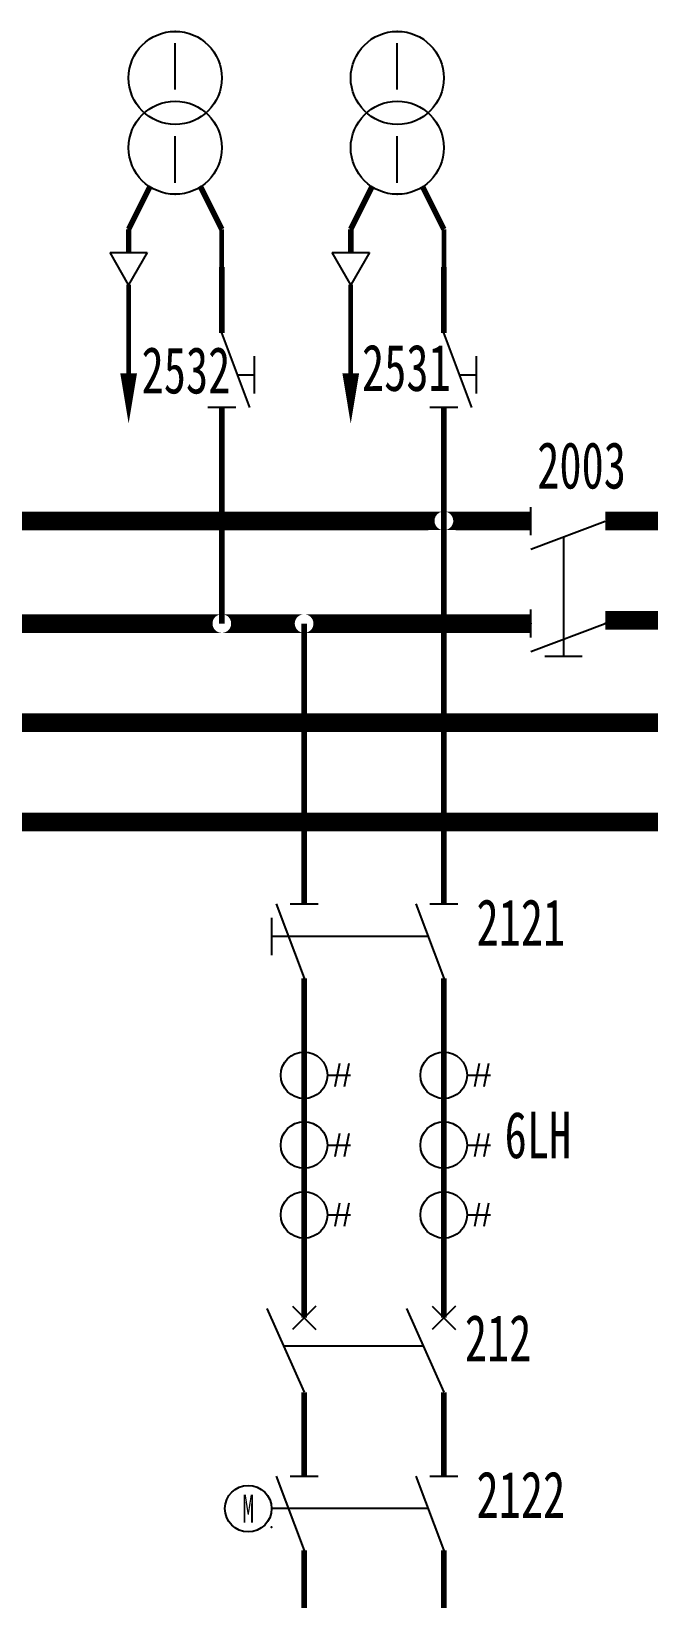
# Model space of a CAD drawing. Header units: millimetres. Extents: x 10667 to 23854, y -3427 to -2899.
# Drawn here: x 17440.6 to 17506.8, y -3258.5 to -3090.1 of the extents above; entities that cross this region are included whole.
import ezdxf
from ezdxf.enums import TextEntityAlignment as Align

# ---------------------------------------------------------------- set-up
doc = ezdxf.new("R2010")
doc.units = ezdxf.units.MM
doc.header["$LTSCALE"] = 10
doc.linetypes.add('DASHED', pattern=[11, 5, 0.5, 5, 0.5])
for name, color, linetype in [('BLOCK', 3, 'Continuous'), ('LINE', 7, 'Continuous'), ('PLINE', 1, 'Continuous'), ('TEXT', 2, 'Continuous'), ('设    备', 3, 'Continuous'), ('设备编号', 2, 'Continuous'), ('连 接 线', 1, 'Continuous')]:
    doc.layers.add(name, color=color, linetype=linetype)
doc.styles.add('HZ', font='SimSun.ttf', dxfattribs={"width": 0.7})

# ---------------------------------------------------------------- blocks, each defined once
blk = doc.blocks.new('$JT')
at = {"color": 3}
blk.add_lwpolyline([(0, 0, 1.8, 0, 0), (0, 5.41, 0, 0, 0)], format="xyseb", dxfattribs=at)
blk = doc.blocks.new('$SGK1')
at = {"layer": 'BLOCK'}
for p, q in [((-3, 0), (0, -8)), ((-1.5, 0), (1.5, 0))]:
    blk.add_line(p, q, dxfattribs=at)
at = {"layer": 'TEXT', "color": 3}
for p, q in [((-3.5, -1.5), (-3.5, -5.5)), ((-1.6875, -3.5), (-3.5, -3.5))]:
    blk.add_line(p, q, dxfattribs=at)
blk = doc.blocks.new('$LH')
at = {"color": 3}
for p, q in [((3.79, 1.25), (3.29, -1.25)), ((4.79, 1.25), (4.29, -1.25)), ((2.5, 0), (5, 0))]:
    blk.add_line(p, q, dxfattribs=at)
blk.add_circle((0, 0), 2.5, dxfattribs=at)

msp = doc.modelspace()

# ---------------------------------------------------------------- linework, layer by layer
at = {"color": 3}
msp.add_line((17497.69, -3144.43), (17497.69, -3155.43), dxfattribs=at)
at = {"layer": 'BLOCK'}
for p, q in [((17494.19, -3144.24), (17494.19, -3141.24)), ((17494.19, -3145.74), (17502.19, -3142.74)), ((17494.19, -3155.24), (17494.19, -3152.24)), ((17494.19, -3156.74), (17502.19, -3153.74))]:
    msp.add_line(p, q, dxfattribs=at)
for p in [(17494.19, -3153.74), (17502.19, -3153.74)]:
    msp.add_point(p, dxfattribs=at)
at = {"layer": 'PLINE', "const_width": 0.6}
for points in [[(17469.85, -3236.3), (17469.85, -3245.3)], [(17484.85, -3236.3), (17484.85, -3245.3)], [(17469.85, -3253.29), (17469.85, -3272.61)], [(17484.85, -3253.29), (17484.85, -3272.61)]]:
    msp.add_lwpolyline(points, dxfattribs=at)
at = {"layer": 'TEXT', "color": 3}
for p, q in [((17497.69, -3155.43), (17497.69, -3157.24)), ((17495.69, -3157.24), (17499.69, -3157.24)), ((17466.36, -3185.34), (17466.36, -3189.34)), ((17468.17, -3187.34), (17466.36, -3187.34))]:
    msp.add_line(p, q, dxfattribs=at)
at = {"layer": '设    备', "color": 3}
for p, q in [((17456.02, -3096.39), (17456.02, -3091.39)), ((17479.86, -3096.39), (17479.86, -3091.39)), ((17456.02, -3106.39), (17456.02, -3101.39)), ((17479.86, -3106.39), (17479.86, -3101.39)), ((17483.17, -3187.34), (17468.17, -3187.34)), ((17483.17, -3248.8), (17466.36, -3248.8))]:
    msp.add_line(p, q, dxfattribs=at)
at = {"layer": '设    备'}
for p, q in [((17466.86, -3183.84), (17469.86, -3191.84)), ((17468.36, -3183.84), (17471.36, -3183.84)), ((17481.86, -3183.84), (17484.86, -3191.84)), ((17483.36, -3183.84), (17486.36, -3183.84)), ((17465.85, -3227.3), (17469.85, -3236.3)), ((17471.1, -3227.05), (17468.6, -3229.55)), ((17468.6, -3227.05), (17471.1, -3229.55)), ((17480.85, -3227.3), (17484.85, -3236.3)), ((17483.6, -3227.05), (17486.1, -3229.55)), ((17486.1, -3227.05), (17483.6, -3229.55)), ((17467.63, -3231.3), (17482.63, -3231.3)), ((17466.86, -3245.3), (17469.86, -3253.3)), ((17468.36, -3245.3), (17471.36, -3245.3)), ((17481.86, -3245.3), (17484.86, -3253.3)), ((17483.36, -3245.3), (17486.36, -3245.3))]:
    msp.add_line(p, q, dxfattribs=at)
at = {"layer": '设    备', "const_width": 0.6}
for points in [[(17469.86, -3191.84), (17469.86, -3193.34)], [(17484.86, -3191.84), (17484.86, -3193.34)]]:
    msp.add_lwpolyline(points, dxfattribs=at)
at = {"layer": '设    备', "color": 3}
for centre in [(17456.02, -3095.14), (17479.86, -3095.14), (17456.02, -3102.64), (17479.86, -3102.64)]:
    msp.add_circle(centre, 5, dxfattribs=at)
at = {"layer": '设    备'}
msp.add_circle((17463.86, -3248.8), 2.5, dxfattribs=at)
at = {"layer": '设    备', "color": 3}
for p in [(17456.02, -3090.14), (17479.86, -3090.14), (17456.02, -3107.64), (17479.86, -3107.64)]:
    msp.add_point(p, dxfattribs=at)
at = {"layer": '设    备'}
for p in [(17461.02, -3122.52), (17484.86, -3122.52), (17461.02, -3130.52), (17484.86, -3130.52), (17469.86, -3183.84), (17484.86, -3183.84), (17469.86, -3191.84), (17484.86, -3191.84), (17469.85, -3228.3), (17484.85, -3228.3), (17469.86, -3245.3), (17484.86, -3245.3)]:
    msp.add_point(p, dxfattribs=at)
at = {"layer": '设    备', "color": 4}
msp.add_point((17466.36, -3250.79), dxfattribs=at)
at = {"layer": '连 接 线', "color": 3}
for p, q in [((17451.02, -3117.35), (17449.02, -3113.89)), ((17449.02, -3113.89), (17453.02, -3113.89)), ((17453.02, -3113.89), (17451.02, -3117.35)), ((17474.86, -3117.35), (17472.86, -3113.89)), ((17472.86, -3113.89), (17476.86, -3113.89)), ((17476.86, -3113.89), (17474.86, -3117.35))]:
    msp.add_line(p, q, dxfattribs=at)
for points, const_width in [([(17451.02, -3111.39), (17453.3, -3106.83)], 0.6), ([(17461.02, -3111.39), (17458.74, -3106.83)], 0.6), ([(17474.86, -3111.39), (17477.14, -3106.83)], 0.6), ([(17484.86, -3111.39), (17482.58, -3106.83)], 0.6), ([(17461.02, -3115.44), (17461.02, -3111.39)], 0.5), ([(17484.86, -3115.44), (17484.86, -3111.39)], 0.5)]:
    msp.add_lwpolyline(points, dxfattribs=dict(at, const_width=const_width))
at = {"layer": '连 接 线'}
for points, const_width in [([(17451.02, -3111.39), (17451.02, -3113.89)], 0.6), ([(17474.86, -3111.39), (17474.86, -3113.89)], 0.6), ([(17461.02, -3115.44), (17461.02, -3122.52)], 0.6), ([(17484.86, -3115.44), (17484.86, -3122.52)], 0.6), ([(17461.02, -3130.52), (17461.02, -3153.74)], 0.6), ([(17484.86, -3130.52), (17484.86, -3175.06)], 0.6), ([(17413.21, -3142.74), (17463.81, -3142.74)], 2), ([(17463.81, -3142.74), (17483.86, -3142.71)], 2), ([(17485.86, -3142.71), (17494.19, -3142.74)], 2), ([(17526.09, -3142.74), (17502.18, -3142.74)], 2), ([(17435.97, -3153.74), (17460.03, -3153.74)], 2), ([(17462.02, -3153.74), (17468.86, -3153.74)], 2), ([(17470.86, -3153.74), (17473.46, -3153.74)], 2), ([(17473.21, -3153.74), (17494.19, -3153.74)], 2), ([(17526.98, -3153.41), (17502.19, -3153.41)], 2), ([(17469.86, -3153.74), (17469.86, -3183.84)], 0.6), ([(17460.02, -3164.4), (17437.97, -3164.4)], 2), ([(17494.19, -3164.39), (17460.02, -3164.4)], 2), ([(17540.86, -3164.39), (17494.19, -3164.39)], 2), ([(17484.86, -3175.06), (17415.21, -3175.07)], 2), ([(17494.19, -3175.06), (17484.86, -3175.06)], 2), ([(17552.92, -3175.06), (17494.19, -3175.06)], 2), ([(17484.86, -3175.06), (17484.86, -3183.84)], 0.6), ([(17469.86, -3193.34), (17469.86, -3228.29)], 0.6), ([(17484.86, -3193.34), (17484.86, -3228.29)], 0.6)]:
    msp.add_lwpolyline(points, dxfattribs=dict(at, const_width=const_width))
at = {"layer": '连 接 线', "color": 6, "linetype": 'DASHED', "ltscale": 0.5, "const_width": 0.5}
for points in [[(17451.02, -3117.35), (17451.02, -3127.35)], [(17474.86, -3117.35), (17474.86, -3127.35)]]:
    msp.add_lwpolyline(points, dxfattribs=at)
at = {"layer": '连 接 线', "color": 3}
for p in [(17451.02, -3111.39), (17474.86, -3111.39)]:
    msp.add_point(p, dxfattribs=at)
at = {"layer": '连 接 线'}
for points in [[(17483.86, -3141.71), (17484.95, -3141.71), (17483.86, -3141.72), (17485.03, -3141.72)], [(17483.86, -3141.71), (17484.86, -3141.71), (17483.86, -3141.71), (17484.95, -3141.71)], [(17483.86, -3141.71), (17484.77, -3141.71), (17483.86, -3141.71), (17484.86, -3141.71)], [(17483.86, -3141.72), (17484.69, -3141.72), (17483.86, -3141.71), (17484.77, -3141.71)], [(17483.86, -3141.74), (17484.6, -3141.74), (17483.86, -3141.72), (17484.69, -3141.72)], [(17483.86, -3141.77), (17484.52, -3141.77), (17483.86, -3141.74), (17484.6, -3141.74)], [(17483.86, -3141.8), (17484.44, -3141.8), (17483.86, -3141.77), (17484.52, -3141.77)], [(17483.86, -3141.84), (17484.36, -3141.84), (17483.86, -3141.8), (17484.44, -3141.8)], [(17483.86, -3141.89), (17484.29, -3141.89), (17483.86, -3141.84), (17484.36, -3141.84)], [(17483.86, -3141.94), (17484.22, -3141.94), (17483.86, -3141.89), (17484.29, -3141.89)], [(17483.86, -3142), (17484.15, -3142), (17483.86, -3141.94), (17484.22, -3141.94)], [(17483.86, -3142.07), (17484.09, -3142.07), (17483.86, -3142), (17484.15, -3142)], [(17483.86, -3142.14), (17484.04, -3142.14), (17483.86, -3142.07), (17484.09, -3142.07)], [(17483.86, -3142.21), (17483.99, -3142.21), (17483.86, -3142.14), (17484.04, -3142.14)], [(17483.86, -3142.29), (17483.95, -3142.29), (17483.86, -3142.21), (17483.99, -3142.21)], [(17483.86, -3142.37), (17483.92, -3142.37), (17483.86, -3142.29), (17483.95, -3142.29)], [(17483.86, -3142.45), (17483.89, -3142.45), (17483.86, -3142.37), (17483.92, -3142.37)], [(17483.86, -3142.54), (17483.87, -3142.54), (17483.86, -3142.45), (17483.89, -3142.45)], [(17483.86, -3142.62), (17483.86, -3142.62), (17483.86, -3142.54), (17483.87, -3142.54)], [(17484.95, -3141.71), (17485.86, -3141.71), (17484.86, -3141.71), (17485.86, -3141.71)], [(17485.03, -3141.72), (17485.86, -3141.72), (17484.95, -3141.71), (17485.86, -3141.71)], [(17485.12, -3141.74), (17485.86, -3141.74), (17485.03, -3141.72), (17485.86, -3141.72)], [(17485.2, -3141.77), (17485.86, -3141.77), (17485.12, -3141.74), (17485.86, -3141.74)], [(17485.28, -3141.8), (17485.86, -3141.8), (17485.2, -3141.77), (17485.86, -3141.77)], [(17485.36, -3141.84), (17485.86, -3141.84), (17485.28, -3141.8), (17485.86, -3141.8)], [(17485.43, -3141.89), (17485.86, -3141.89), (17485.36, -3141.84), (17485.86, -3141.84)], [(17485.5, -3141.94), (17485.86, -3141.94), (17485.43, -3141.89), (17485.86, -3141.89)], [(17485.57, -3142), (17485.86, -3142), (17485.5, -3141.94), (17485.86, -3141.94)], [(17485.62, -3142.07), (17485.86, -3142.07), (17485.57, -3142), (17485.86, -3142)], [(17485.68, -3142.14), (17485.86, -3142.14), (17485.62, -3142.07), (17485.86, -3142.07)], [(17485.72, -3142.21), (17485.86, -3142.21), (17485.68, -3142.14), (17485.86, -3142.14)], [(17485.77, -3142.29), (17485.86, -3142.29), (17485.72, -3142.21), (17485.86, -3142.21)], [(17485.8, -3142.37), (17485.86, -3142.37), (17485.77, -3142.29), (17485.86, -3142.29)], [(17485.82, -3142.45), (17485.86, -3142.45), (17485.8, -3142.37), (17485.86, -3142.37)], [(17485.84, -3142.54), (17485.86, -3142.54), (17485.82, -3142.45), (17485.86, -3142.45)], [(17485.86, -3142.62), (17485.86, -3142.62), (17485.84, -3142.54), (17485.86, -3142.54)], [(17485.86, -3142.8), (17485.86, -3142.8), (17485.86, -3142.71)], [(17483.86, -3142.8), (17483.86, -3142.8), (17483.86, -3142.88), (17483.87, -3142.88)], [(17483.86, -3142.88), (17483.87, -3142.88), (17483.86, -3142.97), (17483.89, -3142.97)], [(17483.86, -3142.97), (17483.89, -3142.97), (17483.86, -3143.05), (17483.92, -3143.05)], [(17483.86, -3143.05), (17483.92, -3143.05), (17483.86, -3143.13), (17483.95, -3143.13)], [(17483.86, -3143.13), (17483.95, -3143.13), (17483.86, -3143.21), (17483.99, -3143.21)], [(17483.86, -3143.21), (17483.99, -3143.21), (17483.86, -3143.28), (17484.04, -3143.28)], [(17483.86, -3143.28), (17484.04, -3143.28), (17483.86, -3143.35), (17484.09, -3143.35)], [(17483.86, -3143.35), (17484.09, -3143.35), (17483.86, -3143.42), (17484.15, -3143.42)], [(17483.86, -3143.42), (17484.15, -3143.42), (17483.86, -3143.48), (17484.22, -3143.48)], [(17483.86, -3143.48), (17484.22, -3143.48), (17483.86, -3143.53), (17484.29, -3143.53)], [(17483.86, -3143.53), (17484.29, -3143.53), (17483.86, -3143.58), (17484.36, -3143.58)], [(17483.86, -3143.58), (17484.36, -3143.58), (17483.86, -3143.62), (17484.44, -3143.62)], [(17483.86, -3143.62), (17484.44, -3143.62), (17483.86, -3143.65), (17484.52, -3143.65)], [(17483.86, -3143.65), (17484.52, -3143.65), (17483.86, -3143.68), (17484.6, -3143.68)], [(17483.86, -3143.68), (17484.6, -3143.68), (17483.86, -3143.69), (17484.69, -3143.69)], [(17483.86, -3143.69), (17484.69, -3143.69), (17483.86, -3143.71), (17484.77, -3143.71)], [(17483.86, -3143.71), (17484.77, -3143.71), (17483.86, -3143.71), (17484.86, -3143.71)], [(17484.86, -3143.71), (17485.86, -3143.71), (17484.95, -3143.71), (17485.86, -3143.71)], [(17484.95, -3143.71), (17485.86, -3143.71), (17485.03, -3143.69), (17485.86, -3143.69)], [(17485.03, -3143.69), (17485.86, -3143.69), (17485.12, -3143.68), (17485.86, -3143.68)], [(17485.12, -3143.68), (17485.86, -3143.68), (17485.2, -3143.65), (17485.86, -3143.65)], [(17485.2, -3143.65), (17485.86, -3143.65), (17485.28, -3143.62), (17485.86, -3143.62)], [(17485.28, -3143.62), (17485.86, -3143.62), (17485.36, -3143.58), (17485.86, -3143.58)], [(17485.36, -3143.58), (17485.86, -3143.58), (17485.43, -3143.53), (17485.86, -3143.53)], [(17485.43, -3143.53), (17485.86, -3143.53), (17485.5, -3143.48), (17485.86, -3143.48)], [(17485.5, -3143.48), (17485.86, -3143.48), (17485.57, -3143.42), (17485.86, -3143.42)], [(17485.57, -3143.42), (17485.86, -3143.42), (17485.62, -3143.35), (17485.86, -3143.35)], [(17485.62, -3143.35), (17485.86, -3143.35), (17485.68, -3143.28), (17485.86, -3143.28)], [(17485.68, -3143.28), (17485.86, -3143.28), (17485.72, -3143.21), (17485.86, -3143.21)], [(17485.72, -3143.21), (17485.86, -3143.21), (17485.77, -3143.13), (17485.86, -3143.13)], [(17485.77, -3143.13), (17485.86, -3143.13), (17485.8, -3143.05), (17485.86, -3143.05)], [(17485.8, -3143.05), (17485.86, -3143.05), (17485.82, -3142.97), (17485.86, -3142.97)], [(17485.82, -3142.97), (17485.86, -3142.97), (17485.84, -3142.88), (17485.86, -3142.88)], [(17460.02, -3152.74), (17461.02, -3152.74), (17460.02, -3152.75), (17461.11, -3152.75)], [(17460.02, -3152.75), (17460.94, -3152.75), (17460.02, -3152.74), (17461.02, -3152.74)], [(17460.02, -3152.75), (17461.11, -3152.75), (17460.02, -3152.76), (17461.2, -3152.76)], [(17460.02, -3152.76), (17460.85, -3152.76), (17460.02, -3152.75), (17460.94, -3152.75)], [(17460.02, -3152.78), (17460.76, -3152.78), (17460.02, -3152.76), (17460.85, -3152.76)], [(17460.02, -3152.8), (17460.68, -3152.8), (17460.02, -3152.78), (17460.76, -3152.78)], [(17460.02, -3152.84), (17460.6, -3152.84), (17460.02, -3152.8), (17460.68, -3152.8)], [(17461.11, -3152.75), (17462.02, -3152.75), (17461.02, -3152.74), (17462.02, -3152.74)], [(17461.2, -3152.76), (17462.02, -3152.76), (17461.11, -3152.75), (17462.02, -3152.75)], [(17461.28, -3152.78), (17462.02, -3152.78), (17461.2, -3152.76), (17462.02, -3152.76)], [(17461.36, -3152.8), (17462.02, -3152.8), (17461.28, -3152.78), (17462.02, -3152.78)], [(17461.45, -3152.84), (17462.02, -3152.84), (17461.36, -3152.8), (17462.02, -3152.8)], [(17468.86, -3152.74), (17469.86, -3152.74), (17468.86, -3152.75), (17469.95, -3152.75)], [(17468.86, -3152.75), (17469.77, -3152.75), (17468.86, -3152.74), (17469.86, -3152.74)], [(17468.86, -3152.75), (17469.95, -3152.75), (17468.86, -3152.76), (17470.03, -3152.76)], [(17468.86, -3152.76), (17469.69, -3152.76), (17468.86, -3152.75), (17469.77, -3152.75)], [(17468.86, -3152.78), (17469.6, -3152.78), (17468.86, -3152.76), (17469.69, -3152.76)], [(17468.86, -3152.8), (17469.52, -3152.8), (17468.86, -3152.78), (17469.6, -3152.78)], [(17468.86, -3152.84), (17469.44, -3152.84), (17468.86, -3152.8), (17469.52, -3152.8)], [(17469.95, -3152.75), (17470.86, -3152.75), (17469.86, -3152.74), (17470.86, -3152.74)], [(17470.03, -3152.76), (17470.86, -3152.76), (17469.95, -3152.75), (17470.86, -3152.75)], [(17470.12, -3152.78), (17470.86, -3152.78), (17470.03, -3152.76), (17470.86, -3152.76)], [(17470.2, -3152.8), (17470.86, -3152.8), (17470.12, -3152.78), (17470.86, -3152.78)], [(17470.28, -3152.84), (17470.86, -3152.84), (17470.2, -3152.8), (17470.86, -3152.8)], [(17460.02, -3152.88), (17460.52, -3152.88), (17460.02, -3152.84), (17460.6, -3152.84)], [(17460.02, -3152.92), (17460.45, -3152.92), (17460.02, -3152.88), (17460.52, -3152.88)], [(17460.02, -3152.98), (17460.38, -3152.98), (17460.02, -3152.92), (17460.45, -3152.92)], [(17460.02, -3153.04), (17460.32, -3153.04), (17460.02, -3152.98), (17460.38, -3152.98)], [(17460.02, -3153.1), (17460.26, -3153.1), (17460.02, -3153.04), (17460.32, -3153.04)], [(17460.02, -3153.17), (17460.2, -3153.17), (17460.02, -3153.1), (17460.26, -3153.1)], [(17460.02, -3153.24), (17460.16, -3153.24), (17460.02, -3153.17), (17460.2, -3153.17)], [(17460.02, -3153.32), (17460.12, -3153.32), (17460.02, -3153.24), (17460.16, -3153.24)], [(17460.02, -3153.4), (17460.08, -3153.4), (17460.02, -3153.32), (17460.12, -3153.32)], [(17460.02, -3153.48), (17460.06, -3153.48), (17460.02, -3153.4), (17460.08, -3153.4)], [(17460.02, -3153.57), (17460.04, -3153.57), (17460.02, -3153.48), (17460.06, -3153.48)], [(17460.02, -3153.66), (17460.03, -3153.66), (17460.02, -3153.57), (17460.04, -3153.57)], [(17460.02, -3153.74), (17460.02, -3153.74), (17460.02, -3153.66), (17460.03, -3153.66)], [(17460.02, -3153.74), (17460.02, -3153.74), (17460.02, -3153.83), (17460.03, -3153.83)], [(17460.02, -3153.83), (17460.03, -3153.83), (17460.02, -3153.92), (17460.04, -3153.92)], [(17460.02, -3153.92), (17460.04, -3153.92), (17460.02, -3154), (17460.06, -3154)], [(17460.02, -3154), (17460.06, -3154), (17460.02, -3154.08), (17460.08, -3154.08)], [(17460.02, -3154.08), (17460.08, -3154.08), (17460.02, -3154.16), (17460.12, -3154.16)], [(17460.02, -3154.16), (17460.12, -3154.16), (17460.02, -3154.24), (17460.16, -3154.24)], [(17460.02, -3154.24), (17460.16, -3154.24), (17460.02, -3154.32), (17460.2, -3154.32)], [(17460.02, -3154.32), (17460.2, -3154.32), (17460.02, -3154.39), (17460.26, -3154.39)], [(17460.02, -3154.39), (17460.26, -3154.39), (17460.02, -3154.45), (17460.32, -3154.45)], [(17460.02, -3154.45), (17460.32, -3154.45), (17460.02, -3154.51), (17460.38, -3154.51)], [(17460.02, -3154.51), (17460.38, -3154.51), (17460.02, -3154.56), (17460.45, -3154.56)], [(17461.52, -3152.88), (17462.02, -3152.88), (17461.45, -3152.84), (17462.02, -3152.84)], [(17461.6, -3152.92), (17462.02, -3152.92), (17461.52, -3152.88), (17462.02, -3152.88)], [(17461.67, -3152.98), (17462.02, -3152.98), (17461.6, -3152.92), (17462.02, -3152.92)], [(17461.6, -3154.56), (17462.02, -3154.56), (17461.67, -3154.51), (17462.02, -3154.51)], [(17461.73, -3153.04), (17462.02, -3153.04), (17461.67, -3152.98), (17462.02, -3152.98)], [(17461.67, -3154.51), (17462.02, -3154.51), (17461.73, -3154.45), (17462.02, -3154.45)], [(17461.79, -3153.1), (17462.02, -3153.1), (17461.73, -3153.04), (17462.02, -3153.04)], [(17461.73, -3154.45), (17462.02, -3154.45), (17461.79, -3154.39), (17462.02, -3154.39)], [(17461.84, -3153.17), (17462.02, -3153.17), (17461.79, -3153.1), (17462.02, -3153.1)], [(17461.79, -3154.39), (17462.02, -3154.39), (17461.84, -3154.32), (17462.02, -3154.32)], [(17461.89, -3153.24), (17462.02, -3153.24), (17461.84, -3153.17), (17462.02, -3153.17)], [(17461.84, -3154.32), (17462.02, -3154.32), (17461.89, -3154.24), (17462.02, -3154.24)], [(17461.93, -3153.32), (17462.02, -3153.32), (17461.89, -3153.24), (17462.02, -3153.24)], [(17461.89, -3154.24), (17462.02, -3154.24), (17461.93, -3154.16), (17462.02, -3154.16)], [(17461.96, -3153.4), (17462.02, -3153.4), (17461.93, -3153.32), (17462.02, -3153.32)], [(17461.93, -3154.16), (17462.02, -3154.16), (17461.96, -3154.08), (17462.02, -3154.08)], [(17461.99, -3153.48), (17462.02, -3153.48), (17461.96, -3153.4), (17462.02, -3153.4)], [(17461.96, -3154.08), (17462.02, -3154.08), (17461.99, -3154), (17462.02, -3154)], [(17462.01, -3153.57), (17462.02, -3153.57), (17461.99, -3153.48), (17462.02, -3153.48)], [(17461.99, -3154), (17462.02, -3154), (17462.01, -3153.92), (17462.02, -3153.92)], [(17462.02, -3153.66), (17462.02, -3153.66), (17462.01, -3153.57), (17462.02, -3153.57)], [(17462.02, -3153.83), (17462.02, -3153.83), (17462.02, -3153.74)], [(17468.86, -3152.88), (17469.36, -3152.88), (17468.86, -3152.84), (17469.44, -3152.84)], [(17468.86, -3152.92), (17469.29, -3152.92), (17468.86, -3152.88), (17469.36, -3152.88)], [(17468.86, -3152.98), (17469.22, -3152.98), (17468.86, -3152.92), (17469.29, -3152.92)], [(17468.86, -3153.04), (17469.15, -3153.04), (17468.86, -3152.98), (17469.22, -3152.98)], [(17468.86, -3153.1), (17469.09, -3153.1), (17468.86, -3153.04), (17469.15, -3153.04)], [(17468.86, -3153.17), (17469.04, -3153.17), (17468.86, -3153.1), (17469.09, -3153.1)], [(17468.86, -3153.24), (17468.99, -3153.24), (17468.86, -3153.17), (17469.04, -3153.17)], [(17468.86, -3153.32), (17468.95, -3153.32), (17468.86, -3153.24), (17468.99, -3153.24)], [(17468.86, -3153.4), (17468.92, -3153.4), (17468.86, -3153.32), (17468.95, -3153.32)], [(17468.86, -3153.48), (17468.89, -3153.48), (17468.86, -3153.4), (17468.92, -3153.4)], [(17468.86, -3153.57), (17468.87, -3153.57), (17468.86, -3153.48), (17468.89, -3153.48)], [(17468.86, -3153.66), (17468.86, -3153.66), (17468.86, -3153.57), (17468.87, -3153.57)], [(17468.86, -3153.83), (17468.86, -3153.83), (17468.86, -3153.92), (17468.87, -3153.92)], [(17468.86, -3153.92), (17468.87, -3153.92), (17468.86, -3154), (17468.89, -3154)], [(17468.86, -3154), (17468.89, -3154), (17468.86, -3154.08), (17468.92, -3154.08)], [(17468.86, -3154.08), (17468.92, -3154.08), (17468.86, -3154.16), (17468.95, -3154.16)], [(17468.86, -3154.16), (17468.95, -3154.16), (17468.86, -3154.24), (17468.99, -3154.24)], [(17468.86, -3154.24), (17468.99, -3154.24), (17468.86, -3154.32), (17469.04, -3154.32)], [(17468.86, -3154.32), (17469.04, -3154.32), (17468.86, -3154.39), (17469.09, -3154.39)], [(17468.86, -3154.39), (17469.09, -3154.39), (17468.86, -3154.45), (17469.15, -3154.45)], [(17468.86, -3154.45), (17469.15, -3154.45), (17468.86, -3154.51), (17469.22, -3154.51)], [(17468.86, -3154.51), (17469.22, -3154.51), (17468.86, -3154.56), (17469.29, -3154.56)], [(17470.36, -3152.88), (17470.86, -3152.88), (17470.28, -3152.84), (17470.86, -3152.84)], [(17470.43, -3152.92), (17470.86, -3152.92), (17470.36, -3152.88), (17470.86, -3152.88)], [(17470.5, -3152.98), (17470.86, -3152.98), (17470.43, -3152.92), (17470.86, -3152.92)], [(17470.43, -3154.56), (17470.86, -3154.56), (17470.5, -3154.51), (17470.86, -3154.51)], [(17470.57, -3153.04), (17470.86, -3153.04), (17470.5, -3152.98), (17470.86, -3152.98)], [(17470.5, -3154.51), (17470.86, -3154.51), (17470.57, -3154.45), (17470.86, -3154.45)], [(17470.62, -3153.1), (17470.86, -3153.1), (17470.57, -3153.04), (17470.86, -3153.04)], [(17470.57, -3154.45), (17470.86, -3154.45), (17470.62, -3154.39), (17470.86, -3154.39)], [(17470.68, -3153.17), (17470.86, -3153.17), (17470.62, -3153.1), (17470.86, -3153.1)], [(17470.62, -3154.39), (17470.86, -3154.39), (17470.68, -3154.32), (17470.86, -3154.32)], [(17470.72, -3153.24), (17470.86, -3153.24), (17470.68, -3153.17), (17470.86, -3153.17)], [(17470.68, -3154.32), (17470.86, -3154.32), (17470.72, -3154.24), (17470.86, -3154.24)], [(17470.77, -3153.32), (17470.86, -3153.32), (17470.72, -3153.24), (17470.86, -3153.24)], [(17470.72, -3154.24), (17470.86, -3154.24), (17470.77, -3154.16), (17470.86, -3154.16)], [(17470.8, -3153.4), (17470.86, -3153.4), (17470.77, -3153.32), (17470.86, -3153.32)], [(17470.77, -3154.16), (17470.86, -3154.16), (17470.8, -3154.08), (17470.86, -3154.08)], [(17470.82, -3153.48), (17470.86, -3153.48), (17470.8, -3153.4), (17470.86, -3153.4)], [(17470.8, -3154.08), (17470.86, -3154.08), (17470.82, -3154), (17470.86, -3154)], [(17470.84, -3153.57), (17470.86, -3153.57), (17470.82, -3153.48), (17470.86, -3153.48)], [(17470.82, -3154), (17470.86, -3154), (17470.84, -3153.92), (17470.86, -3153.92)], [(17470.86, -3153.66), (17470.86, -3153.66), (17470.84, -3153.57), (17470.86, -3153.57)], [(17470.86, -3153.83), (17470.86, -3153.83), (17470.86, -3153.74)], [(17460.02, -3154.56), (17460.45, -3154.56), (17460.02, -3154.61), (17460.52, -3154.61)], [(17460.02, -3154.61), (17460.52, -3154.61), (17460.02, -3154.65), (17460.6, -3154.65)], [(17460.02, -3154.65), (17460.6, -3154.65), (17460.02, -3154.68), (17460.68, -3154.68)], [(17460.02, -3154.68), (17460.68, -3154.68), (17460.02, -3154.71), (17460.76, -3154.71)], [(17460.02, -3154.71), (17460.76, -3154.71), (17460.02, -3154.73), (17460.85, -3154.73)], [(17460.02, -3154.73), (17460.85, -3154.73), (17460.02, -3154.74), (17460.94, -3154.74)], [(17460.02, -3154.74), (17460.94, -3154.74), (17460.02, -3154.74), (17461.02, -3154.74)], [(17461.02, -3154.74), (17462.02, -3154.74), (17461.11, -3154.74), (17462.02, -3154.74)], [(17461.11, -3154.74), (17462.02, -3154.74), (17461.2, -3154.73), (17462.02, -3154.73)], [(17461.2, -3154.73), (17462.02, -3154.73), (17461.28, -3154.71), (17462.02, -3154.71)], [(17461.28, -3154.71), (17462.02, -3154.71), (17461.36, -3154.68), (17462.02, -3154.68)], [(17461.36, -3154.68), (17462.02, -3154.68), (17461.45, -3154.65), (17462.02, -3154.65)], [(17461.45, -3154.65), (17462.02, -3154.65), (17461.52, -3154.61), (17462.02, -3154.61)], [(17461.52, -3154.61), (17462.02, -3154.61), (17461.6, -3154.56), (17462.02, -3154.56)], [(17468.86, -3154.56), (17469.29, -3154.56), (17468.86, -3154.61), (17469.36, -3154.61)], [(17468.86, -3154.61), (17469.36, -3154.61), (17468.86, -3154.65), (17469.44, -3154.65)], [(17468.86, -3154.65), (17469.44, -3154.65), (17468.86, -3154.68), (17469.52, -3154.68)], [(17468.86, -3154.68), (17469.52, -3154.68), (17468.86, -3154.71), (17469.6, -3154.71)], [(17468.86, -3154.71), (17469.6, -3154.71), (17468.86, -3154.73), (17469.69, -3154.73)], [(17468.86, -3154.73), (17469.69, -3154.73), (17468.86, -3154.74), (17469.77, -3154.74)], [(17468.86, -3154.74), (17469.77, -3154.74), (17468.86, -3154.74), (17469.86, -3154.74)], [(17469.86, -3154.74), (17470.86, -3154.74), (17469.95, -3154.74), (17470.86, -3154.74)], [(17469.95, -3154.74), (17470.86, -3154.74), (17470.03, -3154.73), (17470.86, -3154.73)], [(17470.03, -3154.73), (17470.86, -3154.73), (17470.12, -3154.71), (17470.86, -3154.71)], [(17470.12, -3154.71), (17470.86, -3154.71), (17470.2, -3154.68), (17470.86, -3154.68)], [(17470.2, -3154.68), (17470.86, -3154.68), (17470.28, -3154.65), (17470.86, -3154.65)], [(17470.28, -3154.65), (17470.86, -3154.65), (17470.36, -3154.61), (17470.86, -3154.61)], [(17470.36, -3154.61), (17470.86, -3154.61), (17470.43, -3154.56), (17470.86, -3154.56)]]:
    msp.add_solid(points, dxfattribs=at)

# ---------------------------------------------------------------- block references
at = {"layer": 'BLOCK'}
for p in [(17469.85, -3202.25), (17484.85, -3202.25), (17469.85, -3209.75), (17484.85, -3209.75), (17469.85, -3217.25), (17484.85, -3217.25)]:
    msp.add_blockref('$LH', p, dxfattribs=at)
at = {"layer": 'LINE', "rotation": 180}
for p in [(17461.02, -3130.52), (17484.86, -3130.52)]:
    msp.add_blockref('$SGK1', p, dxfattribs=at)
at = {"layer": '连 接 线', "color": 3, "rotation": 180}
for p in [(17451.02, -3126.85), (17474.86, -3126.85)]:
    msp.add_blockref('$JT', p, dxfattribs=at)

# ---------------------------------------------------------------- texts
at = {"layer": '设    备', "style": 'HZ', "width": 0.62}
msp.add_text('M', height=3, dxfattribs=at).set_placement((17463.86, -3248.8), align=Align.MIDDLE)
at = {"layer": '设备编号', "color": 6, "style": 'HZ', "width": 0.7}
for s, p in [('2532', (17452.41, -3129.03)), ('2531', (17476.07, -3128.76)), ('2003', (17494.88, -3139.24)), ('2121', (17488.36, -3188.34)), ('6LH', (17491.38, -3211.16)), ('212', (17487.11, -3232.98)), ('2122', (17488.36, -3249.8))]:
    msp.add_text(s, height=5, dxfattribs=at).set_placement(p)

doc.saveas('drawing.dxf')
